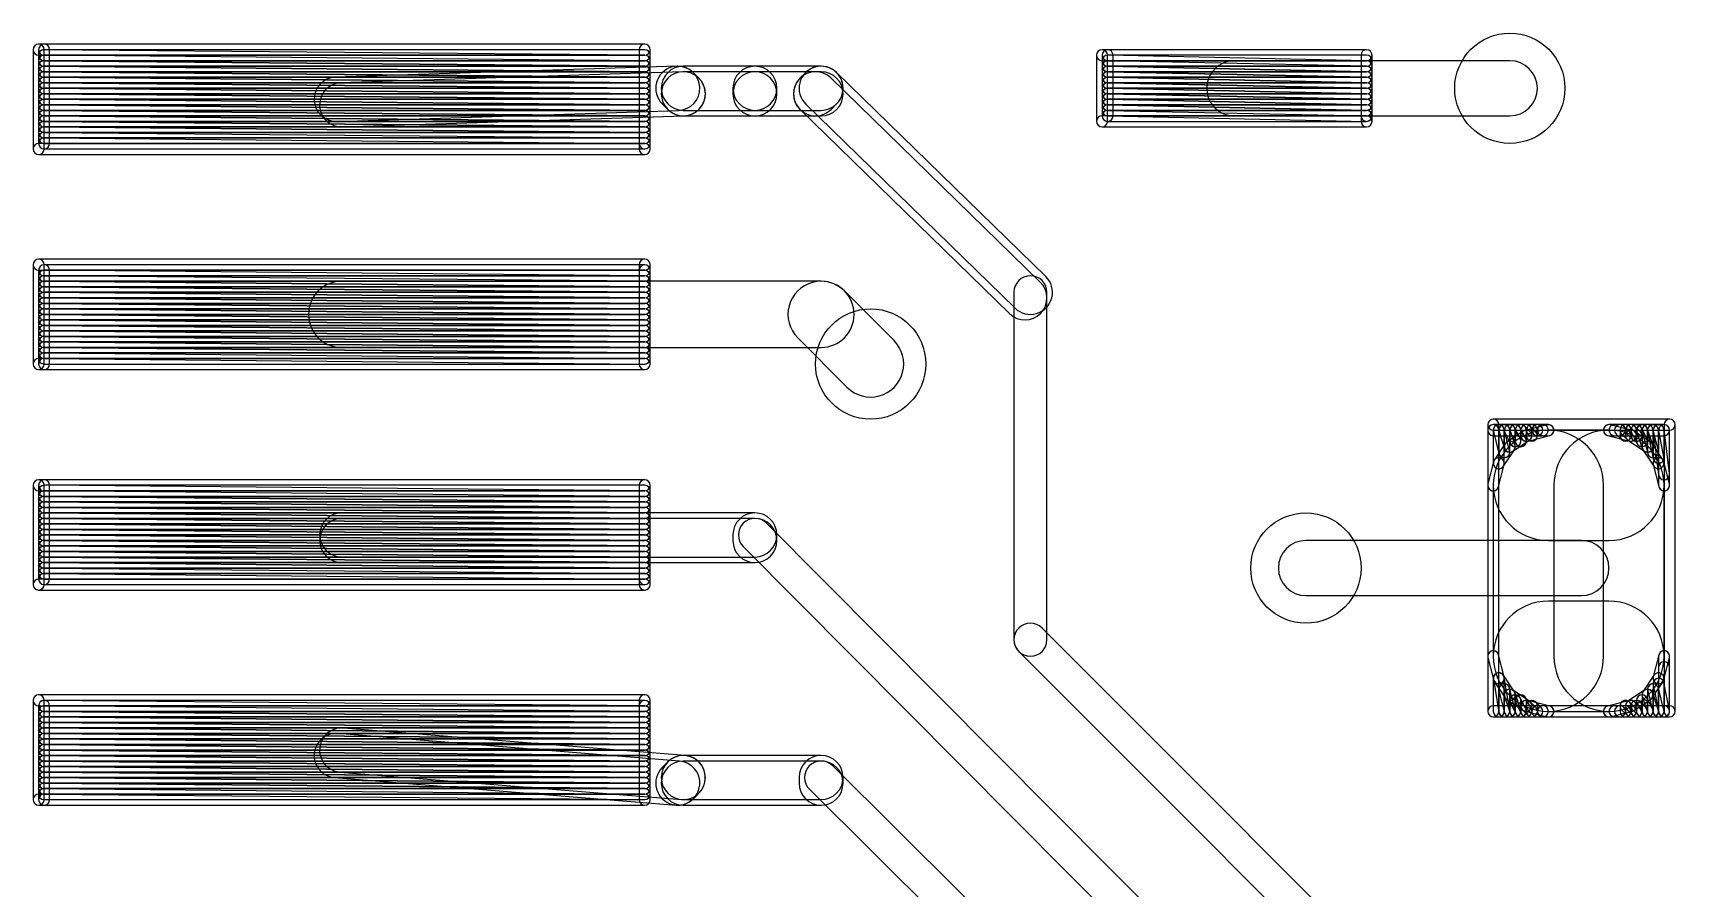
# Model space of a CAD drawing. Extents: x 2.7 to 76.1, y 3.1 to 47.6.
# Drawn here: x 2.72 to 10.35, y 8.9 to 12.84 of the extents above; entities that cross this region are included whole.
import ezdxf

# ---------------------------------------------------------------- set-up
doc = ezdxf.new("R2010")
doc.units = 0

msp = doc.modelspace()

# ---------------------------------------------------------------- linework, layer by layer
for points in [[(5.5372, 12.7921), (2.7432, 12.7921, 1), (2.7432, 12.74125), (5.5372, 12.74125, 1)], [(2.717775, 12.766675), (2.717775, 12.309475, 1), (2.768625, 12.309475), (2.768625, 12.766675, 1)], [(5.53743, 12.741295), (2.76883, 12.766695, 1), (2.768365, 12.71585), (5.536965, 12.69045, 1)], [(5.5372, 12.7921), (2.7686, 12.7921, 1), (2.7686, 12.74125), (5.5372, 12.74125, 1)], [(2.743175, 12.766675), (2.743175, 12.334875, 1), (2.794025, 12.334875), (2.794025, 12.766675, 1)], [(2.7686, 12.71585), (5.5372, 12.71585, 1), (5.5372, 12.7667), (2.7686, 12.7667, 1)], [(5.562625, 12.334875), (5.562625, 12.766675, 1), (5.511775, 12.766675), (5.511775, 12.334875, 1)], [(5.562625, 12.309475), (5.562625, 12.766675, 1), (5.511775, 12.766675), (5.511775, 12.309475, 1)], [(8.8646, 12.7667), (7.6454, 12.7667, 1), (7.6454, 12.71585), (8.8646, 12.71585, 1)], [(7.619975, 12.741275), (7.619975, 12.436475, 1), (7.670825, 12.436475), (7.670825, 12.741275, 1)], [(8.8646, 12.7667), (7.6708, 12.7667, 1), (7.6708, 12.71585), (8.8646, 12.71585, 1)], [(7.645375, 12.741275), (7.645375, 12.461875, 1), (7.696225, 12.461875), (7.696225, 12.741275, 1)], [(8.890025, 12.461875), (8.890025, 12.741275, 1), (8.839175, 12.741275), (8.839175, 12.461875, 1)], [(8.890025, 12.436475), (8.890025, 12.741275, 1), (8.839175, 12.741275), (8.839175, 12.436475, 1)], [(5.53743, 12.715895), (2.76883, 12.741295, 1), (2.768365, 12.69045), (5.536965, 12.66505, 1)], [(5.53743, 12.690495), (2.76883, 12.715895, 1), (2.768365, 12.66505), (5.536965, 12.63965, 1)], [(5.53743, 12.665095), (2.76883, 12.690495, 1), (2.768365, 12.63965), (5.536965, 12.61425, 1)], [(2.7686, 12.69045), (5.5372, 12.69045, 1), (5.5372, 12.7413), (2.7686, 12.7413, 1)], [(2.7686, 12.66505), (5.5372, 12.66505, 1), (5.5372, 12.7159), (2.7686, 12.7159, 1)], [(2.7686, 12.63965), (5.5372, 12.63965, 1), (5.5372, 12.6905), (2.7686, 12.6905, 1)], [(5.68632, 12.690445), (4.11152, 12.639645, 1), (4.118075, 12.4365), (5.692875, 12.4873, 1)], [(5.786855, 12.63533), (5.761455, 12.66073, 1), (5.61774, 12.517015), (5.64314, 12.491615, 1)], [(6.0452, 12.6905), (5.715, 12.6905, 1), (5.715, 12.48725), (6.0452, 12.48725, 1)], [(6.35, 12.6905), (6.0452, 12.6905, 1), (6.0452, 12.48725), (6.35, 12.48725, 1)], [(5.943575, 12.588875), (5.943575, 12.563475, 1), (6.146825, 12.563475), (6.146825, 12.588875, 1)], [(6.146825, 12.563475), (6.146825, 12.588875, 1), (5.943575, 12.588875), (5.943575, 12.563475, 1)], [(6.27814, 12.66073), (6.25274, 12.63533, 1), (6.396455, 12.491615), (6.421855, 12.517015, 1)], [(7.386095, 11.721885), (6.420895, 12.661685, 1), (6.2791, 12.51606), (7.2443, 11.57626, 1)], [(8.86514, 12.71589), (7.67134, 12.74129, 1), (7.670255, 12.690455), (8.864055, 12.665055, 1)], [(8.86514, 12.69049), (7.67134, 12.71589, 1), (7.670255, 12.665055), (8.864055, 12.639655, 1)], [(8.86514, 12.66509), (7.67134, 12.69049, 1), (7.670255, 12.639655), (8.864055, 12.614255, 1)], [(7.6708, 12.69045), (8.8646, 12.69045, 1), (8.8646, 12.7413), (7.6708, 12.7413, 1)], [(7.6708, 12.66505), (8.8646, 12.66505, 1), (8.8646, 12.7159), (7.6708, 12.7159, 1)], [(7.6708, 12.63965), (8.8646, 12.63965, 1), (8.8646, 12.6905), (7.6708, 12.6905, 1)], [(8.255, 12.46185), (9.525, 12.46185, 1), (9.525, 12.7159), (8.255, 12.7159, 1)], [(5.53743, 12.639695), (2.76883, 12.665095, 1), (2.768365, 12.61425), (5.536965, 12.58885, 1)], [(5.53743, 12.614295), (2.76883, 12.639695, 1), (2.768365, 12.58885), (5.536965, 12.56345, 1)], [(5.53743, 12.588895), (2.76883, 12.614295, 1), (2.768365, 12.56345), (5.536965, 12.53805, 1)], [(2.7686, 12.61425), (5.5372, 12.61425, 1), (5.5372, 12.6651), (2.7686, 12.6651, 1)], [(2.7686, 12.58885), (5.5372, 12.58885, 1), (5.5372, 12.6397), (2.7686, 12.6397, 1)], [(2.7686, 12.56345), (5.5372, 12.56345, 1), (5.5372, 12.6143), (2.7686, 12.6143, 1)], [(4.143475, 12.4111), (5.718275, 12.4619, 1), (5.71172, 12.665045), (4.13692, 12.614245, 1)], [(5.715, 12.46185), (6.0452, 12.46185, 1), (6.0452, 12.6651), (5.715, 12.6651, 1)], [(6.0452, 12.46185), (6.35, 12.46185, 1), (6.35, 12.6651), (6.0452, 12.6651, 1)], [(6.2537, 12.49066), (7.2189, 11.55086, 1), (7.360695, 11.696485), (6.395495, 12.636285, 1)], [(8.86514, 12.63969), (7.67134, 12.66509, 1), (7.670255, 12.614255), (8.864055, 12.588855, 1)], [(8.86514, 12.61429), (7.67134, 12.63969, 1), (7.670255, 12.588855), (8.864055, 12.563455, 1)], [(8.86514, 12.58889), (7.67134, 12.61429, 1), (7.670255, 12.563455), (8.864055, 12.538055, 1)], [(7.6708, 12.61425), (8.8646, 12.61425, 1), (8.8646, 12.6651), (7.6708, 12.6651, 1)], [(7.6708, 12.58885), (8.8646, 12.58885, 1), (8.8646, 12.6397), (7.6708, 12.6397, 1)], [(7.6708, 12.56345), (8.8646, 12.56345, 1), (8.8646, 12.6143), (7.6708, 12.6143, 1)], [(5.53743, 12.563495), (2.76883, 12.588895, 1), (2.768365, 12.53805), (5.536965, 12.51265, 1)], [(5.53743, 12.538095), (2.76883, 12.563495, 1), (2.768365, 12.51265), (5.536965, 12.48725, 1)], [(5.53743, 12.512695), (2.76883, 12.538095, 1), (2.768365, 12.48725), (5.536965, 12.46185, 1)], [(2.7686, 12.53805), (5.5372, 12.53805, 1), (5.5372, 12.5889), (2.7686, 12.5889, 1)], [(2.7686, 12.51265), (5.5372, 12.51265, 1), (5.5372, 12.5635), (2.7686, 12.5635, 1)], [(2.7686, 12.48725), (5.5372, 12.48725, 1), (5.5372, 12.5381), (2.7686, 12.5381, 1)], [(8.86514, 12.56349), (7.67134, 12.58889, 1), (7.670255, 12.538055), (8.864055, 12.512655, 1)], [(8.86514, 12.53809), (7.67134, 12.56349, 1), (7.670255, 12.512655), (8.864055, 12.487255, 1)], [(8.86514, 12.51269), (7.67134, 12.53809, 1), (7.670255, 12.487255), (8.864055, 12.461855, 1)], [(7.6708, 12.53805), (8.8646, 12.53805, 1), (8.8646, 12.5889), (7.6708, 12.5889, 1)], [(7.6708, 12.51265), (8.8646, 12.51265, 1), (8.8646, 12.5635), (7.6708, 12.5635, 1)], [(7.6708, 12.48725), (8.8646, 12.48725, 1), (8.8646, 12.5381), (7.6708, 12.5381, 1)], [(5.53743, 12.487295), (2.76883, 12.512695, 1), (2.768365, 12.46185), (5.536965, 12.43645, 1)], [(5.53743, 12.461895), (2.76883, 12.487295, 1), (2.768365, 12.43645), (5.536965, 12.41105, 1)], [(5.53743, 12.436495), (2.76883, 12.461895, 1), (2.768365, 12.41105), (5.536965, 12.38565, 1)], [(2.7686, 12.46185), (5.5372, 12.46185, 1), (5.5372, 12.5127), (2.7686, 12.5127, 1)], [(2.7686, 12.43645), (5.5372, 12.43645, 1), (5.5372, 12.4873), (2.7686, 12.4873, 1)], [(2.7686, 12.41105), (5.5372, 12.41105, 1), (5.5372, 12.4619), (2.7686, 12.4619, 1)], [(7.6454, 12.41105), (8.8646, 12.41105, 1), (8.8646, 12.4619), (7.6454, 12.4619, 1)], [(8.86514, 12.48729), (7.67134, 12.51269, 1), (7.670255, 12.461855), (8.864055, 12.436455, 1)], [(7.6708, 12.46185), (8.8646, 12.46185, 1), (8.8646, 12.5127), (7.6708, 12.5127, 1)], [(7.6708, 12.43645), (8.8646, 12.43645, 1), (8.8646, 12.4873), (7.6708, 12.4873, 1)], [(7.6708, 12.43645), (8.8646, 12.43645, 1), (8.8646, 12.4873), (7.6708, 12.4873, 1)], [(5.53743, 12.411095), (2.76883, 12.436495, 1), (2.768365, 12.38565), (5.536965, 12.36025, 1)], [(5.53743, 12.385695), (2.76883, 12.411095, 1), (2.768365, 12.36025), (5.536965, 12.33485, 1)], [(2.7686, 12.38565), (5.5372, 12.38565, 1), (5.5372, 12.4365), (2.7686, 12.4365, 1)], [(2.7686, 12.36025), (5.5372, 12.36025, 1), (5.5372, 12.4111), (2.7686, 12.4111, 1)], [(2.7686, 12.33485), (5.5372, 12.33485, 1), (5.5372, 12.3857), (2.7686, 12.3857, 1)], [(5.5372, 12.3857), (2.7686, 12.3857, 1), (2.7686, 12.33485), (5.5372, 12.33485, 1)], [(2.7686, 12.33485), (5.5372, 12.33485, 1), (5.5372, 12.3857), (2.7686, 12.3857, 1)], [(2.7432, 12.28405), (5.5372, 12.28405, 1), (5.5372, 12.3349), (2.7432, 12.3349, 1)], [(2.7686, 12.30945), (5.5372, 12.30945, 1), (5.5372, 12.3603), (2.7686, 12.3603, 1)], [(5.5372, 11.8015), (2.7432, 11.8015, 1), (2.7432, 11.75065), (5.5372, 11.75065, 1)], [(2.717775, 11.776075), (2.717775, 11.318875, 1), (2.768625, 11.318875), (2.768625, 11.776075, 1)], [(5.5372, 11.7761), (2.7686, 11.7761, 1), (2.7686, 11.72525), (5.5372, 11.72525, 1)], [(2.743175, 11.750675), (2.743175, 11.318875, 1), (2.794025, 11.318875), (2.794025, 11.750675, 1)], [(5.562625, 11.318875), (5.562625, 11.776075, 1), (5.511775, 11.776075), (5.511775, 11.318875, 1)], [(5.562625, 11.318875), (5.562625, 11.750675, 1), (5.511775, 11.750675), (5.511775, 11.318875, 1)], [(5.53743, 11.725295), (2.76883, 11.750695, 1), (2.768365, 11.69985), (5.536965, 11.67445, 1)], [(5.53743, 11.699895), (2.76883, 11.725295, 1), (2.768365, 11.67445), (5.536965, 11.64905, 1)], [(5.53743, 11.674495), (2.76883, 11.699895, 1), (2.768365, 11.64905), (5.536965, 11.62365, 1)], [(2.7686, 11.69985), (5.5372, 11.69985, 1), (5.5372, 11.7507), (2.7686, 11.7507, 1)], [(2.7686, 11.67445), (5.5372, 11.67445, 1), (5.5372, 11.7253), (2.7686, 11.7253, 1)], [(2.7686, 11.64905), (5.5372, 11.64905, 1), (5.5372, 11.6999), (2.7686, 11.6999, 1)], [(4.1402, 11.39505), (6.35, 11.39505, 1), (6.35, 11.6999), (4.1402, 11.6999, 1)], [(6.242215, 11.43969), (6.470815, 11.21109, 1), (6.68638, 11.426655), (6.45778, 11.655255, 1)], [(7.391425, 10.048875), (7.391425, 11.649075, 1), (7.238975, 11.649075), (7.238975, 10.048875, 1)], [(5.53743, 11.649095), (2.76883, 11.674495, 1), (2.768365, 11.62365), (5.536965, 11.59825, 1)], [(5.53743, 11.623695), (2.76883, 11.649095, 1), (2.768365, 11.59825), (5.536965, 11.57285, 1)], [(5.53743, 11.598295), (2.76883, 11.623695, 1), (2.768365, 11.57285), (5.536965, 11.54745, 1)], [(2.7686, 11.62365), (5.5372, 11.62365, 1), (5.5372, 11.6745), (2.7686, 11.6745, 1)], [(5.5372, 11.6745), (2.7686, 11.6745, 1), (2.7686, 11.62365), (5.5372, 11.62365, 1)], [(2.7686, 11.62365), (5.5372, 11.62365, 1), (5.5372, 11.6745), (2.7686, 11.6745, 1)], [(2.7686, 11.59825), (5.5372, 11.59825, 1), (5.5372, 11.6491), (2.7686, 11.6491, 1)], [(2.7686, 11.57285), (5.5372, 11.57285, 1), (5.5372, 11.6237), (2.7686, 11.6237, 1)], [(5.53743, 11.572895), (2.76883, 11.598295, 1), (2.768365, 11.54745), (5.536965, 11.52205, 1)], [(5.53743, 11.547495), (2.76883, 11.572895, 1), (2.768365, 11.52205), (5.536965, 11.49665, 1)], [(5.53743, 11.522095), (2.76883, 11.547495, 1), (2.768365, 11.49665), (5.536965, 11.47125, 1)], [(2.7686, 11.54745), (5.5372, 11.54745, 1), (5.5372, 11.5983), (2.7686, 11.5983, 1)], [(2.7686, 11.52205), (5.5372, 11.52205, 1), (5.5372, 11.5729), (2.7686, 11.5729, 1)], [(2.7686, 11.49665), (5.5372, 11.49665, 1), (5.5372, 11.5475), (2.7686, 11.5475, 1)], [(5.53743, 11.496695), (2.76883, 11.522095, 1), (2.768365, 11.47125), (5.536965, 11.44585, 1)], [(5.53743, 11.471295), (2.76883, 11.496695, 1), (2.768365, 11.44585), (5.536965, 11.42045, 1)], [(5.53743, 11.445895), (2.76883, 11.471295, 1), (2.768365, 11.42045), (5.536965, 11.39505, 1)], [(2.7686, 11.47125), (5.5372, 11.47125, 1), (5.5372, 11.5221), (2.7686, 11.5221, 1)], [(2.7686, 11.44585), (5.5372, 11.44585, 1), (5.5372, 11.4967), (2.7686, 11.4967, 1)], [(2.7686, 11.42045), (5.5372, 11.42045, 1), (5.5372, 11.4713), (2.7686, 11.4713, 1)], [(5.53743, 11.420495), (2.76883, 11.445895, 1), (2.768365, 11.39505), (5.536965, 11.36965, 1)], [(5.53743, 11.395095), (2.76883, 11.420495, 1), (2.768365, 11.36965), (5.536965, 11.34425, 1)], [(5.53743, 11.369695), (2.76883, 11.395095, 1), (2.768365, 11.34425), (5.536965, 11.31885, 1)], [(2.7686, 11.39505), (5.5372, 11.39505, 1), (5.5372, 11.4459), (2.7686, 11.4459, 1)], [(2.7686, 11.36965), (5.5372, 11.36965, 1), (5.5372, 11.4205), (2.7686, 11.4205, 1)], [(2.7686, 11.34425), (5.5372, 11.34425, 1), (5.5372, 11.3951), (2.7686, 11.3951, 1)], [(2.7432, 11.29345), (5.5372, 11.29345, 1), (5.5372, 11.3443), (2.7432, 11.3443, 1)], [(2.7686, 11.31885), (5.5372, 11.31885, 1), (5.5372, 11.3697), (2.7686, 11.3697, 1)], [(2.7686, 11.29345), (5.5372, 11.29345, 1), (5.5372, 11.3443), (2.7686, 11.3443, 1)], [(10.2616, 11.0649), (9.4488, 11.0649, 1), (9.4488, 11.01405), (10.2616, 11.01405, 1)], [(9.423375, 11.039475), (9.423375, 9.718675, 1), (9.474225, 9.718675), (9.474225, 11.039475, 1)], [(9.7028, 11.0395), (9.4488, 11.0395, 1), (9.4488, 10.98865), (9.7028, 10.98865, 1)], [(9.423375, 11.014075), (9.423375, 10.760075, 1), (9.474225, 10.760075), (9.474225, 11.014075, 1)], [(9.44953, 11.007905), (9.47493, 10.906305, 1), (9.524265, 10.91864), (9.498865, 11.02024, 1)], [(9.499625, 10.861675), (9.499625, 11.014075, 1), (9.448775, 11.014075), (9.448775, 10.861675, 1)], [(9.9822, 11.0141), (9.7028, 11.0141, 1), (9.7028, 10.50605), (9.9822, 10.50605, 1)], [(9.448775, 10.760075), (9.448775, 9.972675, 1), (9.956825, 9.972675), (9.956825, 10.760075, 1)], [(9.475475, 11.00603), (9.500875, 10.92983, 1), (9.54912, 10.945915), (9.52372, 11.022115, 1)], [(9.525025, 10.912475), (9.525025, 11.014075, 1), (9.474175, 11.014075), (9.474175, 10.912475, 1)], [(9.502255, 11.0027), (9.527655, 10.9519, 1), (9.57314, 10.974645), (9.54774, 11.025445, 1)], [(9.550425, 10.937875), (9.550425, 11.014075, 1), (9.499575, 11.014075), (9.499575, 10.937875, 1)], [(9.5391, 10.91672), (9.6153, 10.96752, 1), (9.587095, 11.009825), (9.510895, 10.959025, 1)], [(9.527655, 11.0027), (9.553055, 10.9519, 1), (9.59854, 10.974645), (9.57314, 11.025445, 1)], [(9.575825, 10.963275), (9.575825, 11.014075, 1), (9.524975, 11.014075), (9.524975, 10.963275, 1)], [(9.55782, 10.996095), (9.58322, 10.970695, 1), (9.619175, 11.00665), (9.593775, 11.03205, 1)], [(9.601225, 10.963275), (9.601225, 11.014075, 1), (9.550375, 11.014075), (9.550375, 10.963275, 1)], [(9.607365, 10.964005), (9.708965, 10.989405, 1), (9.69663, 11.03874), (9.59503, 11.01334, 1)], [(9.58322, 10.996095), (9.60862, 10.970695, 1), (9.644575, 11.00665), (9.619175, 11.03205, 1)], [(9.626625, 10.988675), (9.626625, 11.014075, 1), (9.575775, 11.014075), (9.575775, 10.988675, 1)], [(9.652025, 10.988675), (9.652025, 11.014075, 1), (9.601175, 11.014075), (9.601175, 10.988675, 1)], [(9.6266, 10.98865), (9.652, 10.98865, 1), (9.652, 11.0395), (9.6266, 11.0395, 1)], [(9.652, 10.98865), (9.6774, 10.98865, 1), (9.6774, 11.0395), (9.652, 11.0395, 1)], [(9.6774, 10.98865), (9.7028, 10.98865, 1), (9.7028, 11.0395), (9.6774, 11.0395, 1)], [(10.236225, 9.972675), (10.236225, 10.760075, 1), (9.728175, 10.760075), (9.728175, 9.972675, 1)], [(9.97603, 10.989405), (10.07763, 10.964005, 1), (10.089965, 11.01334), (9.988365, 11.03874, 1)], [(10.2362, 11.0395), (9.9822, 11.0395, 1), (9.9822, 10.98865), (10.2362, 10.98865, 1)], [(10.0076, 10.98865), (10.033, 10.98865, 1), (10.033, 11.0395), (10.0076, 11.0395, 1)], [(10.01502, 10.996095), (10.04042, 10.970695, 1), (10.076375, 11.00665), (10.050975, 11.03205, 1)], [(10.04042, 10.996095), (10.06582, 10.970695, 1), (10.101775, 11.00665), (10.076375, 11.03205, 1)], [(10.083825, 10.988675), (10.083825, 11.014075, 1), (10.032975, 11.014075), (10.032975, 10.988675, 1)], [(10.06582, 10.996095), (10.09122, 10.970695, 1), (10.127175, 11.00665), (10.101775, 11.03205, 1)], [(10.109225, 10.988675), (10.109225, 11.014075, 1), (10.058375, 11.014075), (10.058375, 10.988675, 1)], [(10.069695, 10.96752), (10.145895, 10.91672, 1), (10.1741, 10.959025), (10.0979, 11.009825, 1)], [(10.086455, 11.0027), (10.111855, 10.9519, 1), (10.15734, 10.974645), (10.13194, 11.025445, 1)], [(10.134625, 10.988675), (10.134625, 11.014075, 1), (10.083775, 11.014075), (10.083775, 10.988675, 1)], [(10.110475, 11.00603), (10.135875, 10.92983, 1), (10.18412, 10.945915), (10.15872, 11.022115, 1)], [(10.160025, 10.963275), (10.160025, 11.014075, 1), (10.109175, 11.014075), (10.109175, 10.963275, 1)], [(10.13533, 11.007905), (10.16073, 10.906305, 1), (10.210065, 10.91864), (10.184665, 11.02024, 1)], [(10.185425, 10.937875), (10.185425, 11.014075, 1), (10.134575, 11.014075), (10.134575, 10.937875, 1)], [(10.160465, 11.009085), (10.185865, 10.882085, 1), (10.23573, 10.89206), (10.21033, 11.01906, 1)], [(10.210825, 10.912475), (10.210825, 11.014075, 1), (10.159975, 11.014075), (10.159975, 10.912475, 1)], [(10.18557, 11.01092), (10.21097, 10.80772, 1), (10.261425, 10.814025), (10.236025, 11.017225, 1)], [(10.236225, 10.887075), (10.236225, 11.014075, 1), (10.185375, 11.014075), (10.185375, 10.887075, 1)], [(10.261625, 10.810875), (10.261625, 11.014075, 1), (10.210775, 11.014075), (10.210775, 10.810875, 1)], [(10.261625, 10.760075), (10.261625, 11.014075, 1), (10.210775, 11.014075), (10.210775, 10.760075, 1)], [(10.287025, 9.718675), (10.287025, 11.039475, 1), (10.236175, 11.039475), (10.236175, 9.718675, 1)], [(9.49535, 10.84757), (9.54615, 10.92377, 1), (9.503845, 10.951975), (9.453045, 10.875775, 1)], [(10.138845, 10.92377), (10.189645, 10.84757, 1), (10.23195, 10.875775), (10.18115, 10.951975, 1)], [(9.473465, 10.753905), (9.498865, 10.855505, 1), (9.44953, 10.86784), (9.42413, 10.76624, 1)], [(10.18613, 10.855505), (10.21153, 10.753905, 1), (10.260865, 10.76624), (10.235465, 10.86784, 1)], [(5.5372, 10.7855), (2.7432, 10.7855, 1), (2.7432, 10.73465), (5.5372, 10.73465, 1)], [(2.717775, 10.760075), (2.717775, 10.302875, 1), (2.768625, 10.302875), (2.768625, 10.760075, 1)], [(5.5372, 10.7855), (2.7686, 10.7855, 1), (2.7686, 10.73465), (5.5372, 10.73465, 1)], [(2.743175, 10.760075), (2.743175, 10.328275, 1), (2.794025, 10.328275), (2.794025, 10.760075, 1)], [(5.562625, 10.328275), (5.562625, 10.760075, 1), (5.511775, 10.760075), (5.511775, 10.328275, 1)], [(5.562625, 10.302875), (5.562625, 10.760075, 1), (5.511775, 10.760075), (5.511775, 10.302875, 1)], [(5.53743, 10.734695), (2.76883, 10.760095, 1), (2.768365, 10.70925), (5.536965, 10.68385, 1)], [(5.53743, 10.709295), (2.76883, 10.734695, 1), (2.768365, 10.68385), (5.536965, 10.65845, 1)], [(5.53743, 10.683895), (2.76883, 10.709295, 1), (2.768365, 10.65845), (5.536965, 10.63305, 1)], [(2.7686, 10.70925), (5.5372, 10.70925, 1), (5.5372, 10.7601), (2.7686, 10.7601, 1)], [(2.7686, 10.68385), (5.5372, 10.68385, 1), (5.5372, 10.7347), (2.7686, 10.7347, 1)], [(2.7686, 10.65845), (5.5372, 10.65845, 1), (5.5372, 10.7093), (2.7686, 10.7093, 1)], [(5.53743, 10.658495), (2.76883, 10.683895, 1), (2.768365, 10.63305), (5.536965, 10.60765, 1)], [(5.53743, 10.633095), (2.76883, 10.658495, 1), (2.768365, 10.60765), (5.536965, 10.58225, 1)], [(5.53743, 10.607695), (2.76883, 10.633095, 1), (2.768365, 10.58225), (5.536965, 10.55685, 1)], [(2.7686, 10.63305), (5.5372, 10.63305, 1), (5.5372, 10.6839), (2.7686, 10.6839, 1)], [(2.7686, 10.60765), (5.5372, 10.60765, 1), (5.5372, 10.6585), (2.7686, 10.6585, 1)], [(2.7686, 10.58225), (5.5372, 10.58225, 1), (5.5372, 10.6331), (2.7686, 10.6331, 1)], [(6.0452, 10.6331), (4.1402, 10.6331, 1), (4.1402, 10.42985), (6.0452, 10.42985, 1)], [(6.146825, 10.506075), (6.146825, 10.531475, 1), (5.943575, 10.531475), (5.943575, 10.506075, 1)], [(5.53743, 10.582295), (2.76883, 10.607695, 1), (2.768365, 10.55685), (5.536965, 10.53145, 1)], [(5.53743, 10.556895), (2.76883, 10.582295, 1), (2.768365, 10.53145), (5.536965, 10.50605, 1)], [(5.53743, 10.531495), (2.76883, 10.556895, 1), (2.768365, 10.50605), (5.536965, 10.48065, 1)], [(2.7686, 10.55685), (5.5372, 10.55685, 1), (5.5372, 10.6077), (2.7686, 10.6077, 1)], [(2.7686, 10.53145), (5.5372, 10.53145, 1), (5.5372, 10.5823), (2.7686, 10.5823, 1)], [(2.7686, 10.50605), (5.5372, 10.50605, 1), (5.5372, 10.5569), (2.7686, 10.5569, 1)], [(4.1402, 10.40445), (6.0452, 10.40445, 1), (6.0452, 10.6077), (4.1402, 10.6077, 1)], [(5.991155, 10.477715), (10.740955, 5.702515, 1), (10.84904, 5.81003), (6.09924, 10.58523, 1)], [(5.53743, 10.506095), (2.76883, 10.531495, 1), (2.768365, 10.48065), (5.536965, 10.45525, 1)], [(5.53743, 10.480695), (2.76883, 10.506095, 1), (2.768365, 10.45525), (5.536965, 10.42985, 1)], [(5.53743, 10.455295), (2.76883, 10.480695, 1), (2.768365, 10.42985), (5.536965, 10.40445, 1)], [(2.7686, 10.48065), (5.5372, 10.48065, 1), (5.5372, 10.5315), (2.7686, 10.5315, 1)], [(2.7686, 10.45525), (5.5372, 10.45525, 1), (5.5372, 10.5061), (2.7686, 10.5061, 1)], [(5.5372, 10.5061), (2.7686, 10.5061, 1), (2.7686, 10.45525), (5.5372, 10.45525, 1)], [(2.7686, 10.45525), (5.5372, 10.45525, 1), (5.5372, 10.5061), (2.7686, 10.5061, 1)], [(2.7686, 10.42985), (5.5372, 10.42985, 1), (5.5372, 10.4807), (2.7686, 10.4807, 1)], [(8.5852, 10.25205), (9.8552, 10.25205, 1), (9.8552, 10.5061), (8.5852, 10.5061, 1)], [(5.53743, 10.429895), (2.76883, 10.455295, 1), (2.768365, 10.40445), (5.536965, 10.37905, 1)], [(5.53743, 10.404495), (2.76883, 10.429895, 1), (2.768365, 10.37905), (5.536965, 10.35365, 1)], [(5.53743, 10.379095), (2.76883, 10.404495, 1), (2.768365, 10.35365), (5.536965, 10.32825, 1)], [(2.7686, 10.40445), (5.5372, 10.40445, 1), (5.5372, 10.4553), (2.7686, 10.4553, 1)], [(2.7686, 10.37905), (5.5372, 10.37905, 1), (5.5372, 10.4299), (2.7686, 10.4299, 1)], [(2.7686, 10.35365), (5.5372, 10.35365, 1), (5.5372, 10.4045), (2.7686, 10.4045, 1)], [(2.7432, 10.27745), (5.5372, 10.27745, 1), (5.5372, 10.3283), (2.7432, 10.3283, 1)], [(2.7686, 10.32825), (5.5372, 10.32825, 1), (5.5372, 10.3791), (2.7686, 10.3791, 1)], [(2.7686, 10.30285), (5.5372, 10.30285, 1), (5.5372, 10.3537), (2.7686, 10.3537, 1)], [(9.7028, 9.71865), (9.9822, 9.71865, 1), (9.9822, 10.2267), (9.7028, 10.2267, 1)], [(11.179095, 6.29277), (7.369095, 10.10277, 1), (7.2613, 9.994975), (11.0713, 6.184975, 1)], [(9.498865, 9.87724), (9.473465, 9.97884, 1), (9.42413, 9.966505), (9.44953, 9.864905, 1)], [(9.423375, 9.972675), (9.423375, 9.718675, 1), (9.474225, 9.718675), (9.474225, 9.972675, 1)], [(10.21153, 9.97884), (10.18613, 9.87724, 1), (10.235465, 9.864905), (10.260865, 9.966505, 1)], [(10.261625, 9.718675), (10.261625, 9.972675, 1), (10.210775, 9.972675), (10.210775, 9.718675, 1)], [(10.261625, 9.718675), (10.261625, 9.921875, 1), (10.210775, 9.921875), (10.210775, 9.718675, 1)], [(9.44912, 9.866895), (9.47452, 9.714495, 1), (9.524675, 9.72285), (9.499275, 9.87525, 1)], [(9.499625, 9.718675), (9.499625, 9.871075, 1), (9.448775, 9.871075), (9.448775, 9.718675, 1)], [(9.54615, 9.808975), (9.49535, 9.885175, 1), (9.453045, 9.85697), (9.503845, 9.78077, 1)], [(10.189645, 9.885175), (10.138845, 9.808975, 1), (10.18115, 9.78077), (10.23195, 9.85697, 1)], [(10.185865, 9.840685), (10.211265, 9.713685, 1), (10.26113, 9.72366), (10.23573, 9.85066, 1)], [(10.236225, 9.718675), (10.236225, 9.845675, 1), (10.185375, 9.845675), (10.185375, 9.718675, 1)], [(5.5372, 9.7949), (2.7432, 9.7949, 1), (2.7432, 9.74405), (5.5372, 9.74405, 1)], [(2.717775, 9.769475), (2.717775, 9.312275, 1), (2.768625, 9.312275), (2.768625, 9.769475, 1)], [(5.562625, 9.312275), (5.562625, 9.769475, 1), (5.511775, 9.769475), (5.511775, 9.312275, 1)], [(9.47493, 9.814105), (9.50033, 9.712505, 1), (9.549665, 9.72484), (9.524265, 9.82644, 1)], [(9.525025, 9.718675), (9.525025, 9.820275, 1), (9.474175, 9.820275), (9.474175, 9.718675, 1)], [(9.500875, 9.78683), (9.526275, 9.71063, 1), (9.57452, 9.726715), (9.54912, 9.802915, 1)], [(9.550425, 9.718675), (9.550425, 9.794875, 1), (9.499575, 9.794875), (9.499575, 9.718675, 1)], [(9.6153, 9.765225), (9.5391, 9.816025, 1), (9.510895, 9.77372), (9.587095, 9.72292, 1)], [(9.527655, 9.7581), (9.553055, 9.7073, 1), (9.59854, 9.730045), (9.57314, 9.780845, 1)], [(9.575825, 9.718675), (9.575825, 9.769475, 1), (9.524975, 9.769475), (9.524975, 9.718675, 1)], [(9.553055, 9.7581), (9.578455, 9.7073, 1), (9.62394, 9.730045), (9.59854, 9.780845, 1)], [(9.601225, 9.718675), (9.601225, 9.769475, 1), (9.550375, 9.769475), (9.550375, 9.718675, 1)], [(10.145895, 9.816025), (10.069695, 9.765225, 1), (10.0979, 9.72292), (10.1741, 9.77372, 1)], [(10.111855, 9.7581), (10.137255, 9.7073, 1), (10.18274, 9.730045), (10.15734, 9.780845, 1)], [(10.160025, 9.718675), (10.160025, 9.769475, 1), (10.109175, 9.769475), (10.109175, 9.718675, 1)], [(10.135875, 9.78683), (10.161275, 9.71063, 1), (10.20952, 9.726715), (10.18412, 9.802915, 1)], [(10.185425, 9.718675), (10.185425, 9.794875, 1), (10.134575, 9.794875), (10.134575, 9.718675, 1)], [(10.16073, 9.814105), (10.18613, 9.712505, 1), (10.235465, 9.72484), (10.210065, 9.82644, 1)], [(10.210825, 9.718675), (10.210825, 9.820275, 1), (10.159975, 9.820275), (10.159975, 9.718675, 1)], [(5.53743, 9.744095), (2.76883, 9.769495, 1), (2.768365, 9.71865), (5.536965, 9.69325, 1)], [(5.53743, 9.718695), (2.76883, 9.744095, 1), (2.768365, 9.69325), (5.536965, 9.66785, 1)], [(5.53743, 9.693295), (2.76883, 9.718695, 1), (2.768365, 9.66785), (5.536965, 9.64245, 1)], [(2.7686, 9.71865), (5.5372, 9.71865, 1), (5.5372, 9.7695), (2.7686, 9.7695, 1)], [(5.5372, 9.7695), (2.7686, 9.7695, 1), (2.7686, 9.71865), (5.5372, 9.71865, 1)], [(2.743175, 9.744075), (2.743175, 9.312275, 1), (2.794025, 9.312275), (2.794025, 9.744075, 1)], [(2.7686, 9.69325), (5.5372, 9.69325, 1), (5.5372, 9.7441), (2.7686, 9.7441, 1)], [(2.7686, 9.66785), (5.5372, 9.66785, 1), (5.5372, 9.7187), (2.7686, 9.7187, 1)], [(5.562625, 9.312275), (5.562625, 9.744075, 1), (5.511775, 9.744075), (5.511775, 9.312275, 1)], [(9.4488, 9.69325), (9.7028, 9.69325, 1), (9.7028, 9.7441), (9.4488, 9.7441, 1)], [(9.4488, 9.69325), (10.2616, 9.69325, 1), (10.2616, 9.7441), (9.4488, 9.7441, 1)], [(9.708965, 9.74334), (9.607365, 9.76874, 1), (9.59503, 9.719405), (9.69663, 9.694005, 1)], [(9.58322, 9.726095), (9.60862, 9.700695, 1), (9.644575, 9.73665), (9.619175, 9.76205, 1)], [(9.626625, 9.718675), (9.626625, 9.744075, 1), (9.575775, 9.744075), (9.575775, 9.718675, 1)], [(9.60862, 9.726095), (9.63402, 9.700695, 1), (9.669975, 9.73665), (9.644575, 9.76205, 1)], [(9.652025, 9.718675), (9.652025, 9.744075, 1), (9.601175, 9.744075), (9.601175, 9.718675, 1)], [(9.652, 9.69325), (9.6774, 9.69325, 1), (9.6774, 9.7441), (9.652, 9.7441, 1)], [(9.6774, 9.69325), (9.7028, 9.69325, 1), (9.7028, 9.7441), (9.6774, 9.7441, 1)], [(10.07763, 9.76874), (9.97603, 9.74334, 1), (9.988365, 9.694005), (10.089965, 9.719405, 1)], [(9.9822, 9.69325), (10.2362, 9.69325, 1), (10.2362, 9.7441), (9.9822, 9.7441, 1)], [(10.0076, 9.69325), (10.033, 9.69325, 1), (10.033, 9.7441), (10.0076, 9.7441, 1)], [(10.033, 9.69325), (10.0584, 9.69325, 1), (10.0584, 9.7441), (10.033, 9.7441, 1)], [(10.04042, 9.726095), (10.06582, 9.700695, 1), (10.101775, 9.73665), (10.076375, 9.76205, 1)], [(10.083825, 9.718675), (10.083825, 9.744075, 1), (10.032975, 9.744075), (10.032975, 9.718675, 1)], [(10.06582, 9.726095), (10.09122, 9.700695, 1), (10.127175, 9.73665), (10.101775, 9.76205, 1)], [(10.109225, 9.718675), (10.109225, 9.744075, 1), (10.058375, 9.744075), (10.058375, 9.718675, 1)], [(10.09122, 9.726095), (10.11662, 9.700695, 1), (10.152575, 9.73665), (10.127175, 9.76205, 1)], [(10.134625, 9.718675), (10.134625, 9.744075, 1), (10.083775, 9.744075), (10.083775, 9.718675, 1)], [(5.53743, 9.667895), (2.76883, 9.693295, 1), (2.768365, 9.64245), (5.536965, 9.61705, 1)], [(5.53743, 9.642495), (2.76883, 9.667895, 1), (2.768365, 9.61705), (5.536965, 9.59165, 1)], [(5.53743, 9.617095), (2.76883, 9.642495, 1), (2.768365, 9.59165), (5.536965, 9.56625, 1)], [(2.7686, 9.64245), (5.5372, 9.64245, 1), (5.5372, 9.6933), (2.7686, 9.6933, 1)], [(2.7686, 9.61705), (5.5372, 9.61705, 1), (5.5372, 9.6679), (2.7686, 9.6679, 1)], [(2.7686, 9.59165), (5.5372, 9.59165, 1), (5.5372, 9.6425), (2.7686, 9.6425, 1)], [(5.723165, 9.51517), (4.148365, 9.64217, 1), (4.13203, 9.439575), (5.70683, 9.312575, 1)], [(5.53743, 9.591695), (2.76883, 9.617095, 1), (2.768365, 9.56625), (5.536965, 9.54085, 1)], [(5.53743, 9.566295), (2.76883, 9.591695, 1), (2.768365, 9.54085), (5.536965, 9.51545, 1)], [(5.53743, 9.540895), (2.76883, 9.566295, 1), (2.768365, 9.51545), (5.536965, 9.49005, 1)], [(2.7686, 9.56625), (5.5372, 9.56625, 1), (5.5372, 9.6171), (2.7686, 9.6171, 1)], [(2.7686, 9.54085), (5.5372, 9.54085, 1), (5.5372, 9.5917), (2.7686, 9.5917, 1)], [(2.7686, 9.51545), (5.5372, 9.51545, 1), (5.5372, 9.5663), (2.7686, 9.5663, 1)], [(4.10663, 9.414175), (5.68143, 9.287175, 1), (5.697765, 9.48977), (4.122965, 9.61677, 1)], [(5.53743, 9.515495), (2.76883, 9.540895, 1), (2.768365, 9.49005), (5.536965, 9.46465, 1)], [(5.53743, 9.490095), (2.76883, 9.515495, 1), (2.768365, 9.46465), (5.536965, 9.43925, 1)], [(5.53743, 9.464695), (2.76883, 9.490095, 1), (2.768365, 9.43925), (5.536965, 9.41385, 1)], [(5.53743, 9.439295), (2.76883, 9.464695, 1), (2.768365, 9.41385), (5.536965, 9.38845, 1)], [(2.7686, 9.49005), (5.5372, 9.49005, 1), (5.5372, 9.5409), (2.7686, 9.5409, 1)], [(2.7686, 9.46465), (5.5372, 9.46465, 1), (5.5372, 9.5155), (2.7686, 9.5155, 1)], [(2.7686, 9.43925), (5.5372, 9.43925, 1), (5.5372, 9.4901), (2.7686, 9.4901, 1)], [(2.7686, 9.41385), (5.5372, 9.41385, 1), (5.5372, 9.4647), (2.7686, 9.4647, 1)], [(5.761455, 9.316615), (5.786855, 9.342015, 1), (5.64314, 9.48573), (5.61774, 9.46033, 1)], [(6.35, 9.5155), (5.715, 9.5155, 1), (5.715, 9.31225), (6.35, 9.31225, 1)], [(5.715, 9.28685), (6.35, 9.28685, 1), (6.35, 9.4901), (5.715, 9.4901, 1)], [(6.451625, 9.388475), (6.451625, 9.413875, 1), (6.248375, 9.413875), (6.248375, 9.388475, 1)], [(6.296265, 9.35981), (10.436465, 5.24501, 1), (10.54393, 5.353135), (6.40373, 9.467935, 1)], [(5.53743, 9.413895), (2.76883, 9.439295, 1), (2.768365, 9.38845), (5.536965, 9.36305, 1)], [(5.53743, 9.388495), (2.76883, 9.413895, 1), (2.768365, 9.36305), (5.536965, 9.33765, 1)], [(5.53743, 9.363095), (2.76883, 9.388495, 1), (2.768365, 9.33765), (5.536965, 9.31225, 1)], [(2.7686, 9.38845), (5.5372, 9.38845, 1), (5.5372, 9.4393), (2.7686, 9.4393, 1)], [(2.7686, 9.36305), (5.5372, 9.36305, 1), (5.5372, 9.4139), (2.7686, 9.4139, 1)], [(2.7686, 9.33765), (5.5372, 9.33765, 1), (5.5372, 9.3885), (2.7686, 9.3885, 1)], [(2.7432, 9.28685), (5.5372, 9.28685, 1), (5.5372, 9.3377), (2.7432, 9.3377, 1)], [(2.7686, 9.31225), (5.5372, 9.31225, 1), (5.5372, 9.3631), (2.7686, 9.3631, 1)], [(2.7686, 9.28685), (5.5372, 9.28685, 1), (5.5372, 9.3377), (2.7686, 9.3377, 1)]]:
    msp.add_lwpolyline(points, format="xyb", close=True)
for centre in [(9.525, 12.588875), (6.5786, 11.318875), (8.5852, 10.379075)]:
    msp.add_circle(centre, 0.254)

doc.saveas('drawing.dxf')
